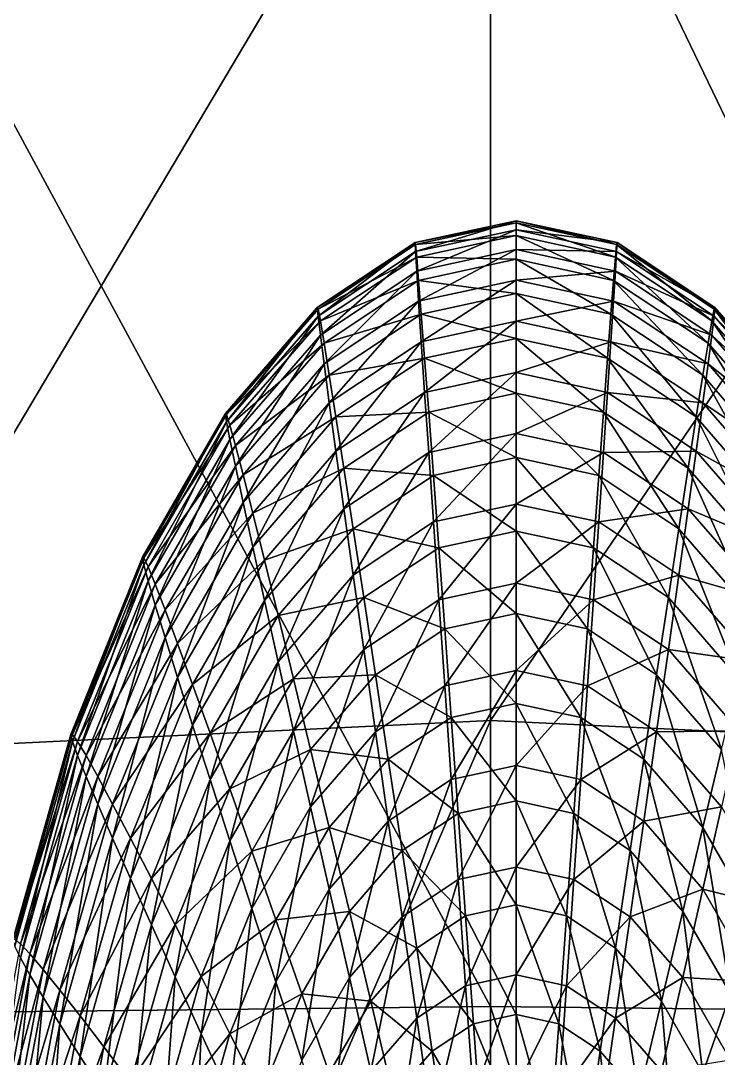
# Model space of a CAD drawing. Header units: metres. Extents: x -2.96 to 2.96, y -4.72 to 1.39.
# Drawn here: x -0.323 to 0.157, y -2.383 to -1.669 of the extents above; entities that cross this region are included whole.
import ezdxf

# ---------------------------------------------------------------- set-up
doc = ezdxf.new("R2010")
doc.units = ezdxf.units.M

msp = doc.modelspace()

# ---------------------------------------------------------------- linework, layer by layer
at = {"layer": 'Cockpit'}
for points in [[(-0.0516, -1.82787, 0.47019), (-0.05186, -1.82173, 0.45345), (0.0176, -1.80669, 0.45557)], [(-0.05186, -1.82173, 0.45345), (0.0176, -1.80803, 0.43778), (0.0176, -1.80669, 0.45557)], [(-0.0516, -1.82787, 0.47019), (0.0176, -1.80669, 0.45557), (0.0176, -1.81288, 0.4723)], [(0.0176, -1.81288, 0.4723), (0.0176, -1.80669, 0.45557), (0.08706, -1.82173, 0.45345)], [(0.0176, -1.80669, 0.45557), (0.08679, -1.82302, 0.43567), (0.08706, -1.82173, 0.45345)], [(0.0176, -1.80669, 0.45557), (0.0176, -1.80803, 0.43778), (0.08679, -1.82302, 0.43567)], [(-0.05186, -1.82173, 0.45345), (-0.0516, -1.82302, 0.43567), (0.0176, -1.80803, 0.43778)], [(-0.0516, -1.82302, 0.43567), (0.0176, -1.8169, 0.41906), (0.0176, -1.80803, 0.43778)], [(-0.05081, -1.84138, 0.48576), (-0.0516, -1.82787, 0.47019), (0.0176, -1.81288, 0.4723)], [(-0.05081, -1.84138, 0.48576), (0.0176, -1.81288, 0.4723), (0.0176, -1.82657, 0.48784)], [(0.0176, -1.80803, 0.43778), (0.086, -1.83171, 0.41698), (0.08679, -1.82302, 0.43567)], [(0.0176, -1.80803, 0.43778), (0.0176, -1.8169, 0.41906), (0.086, -1.83171, 0.41698)], [(0.0176, -1.82657, 0.48784), (0.0176, -1.81288, 0.4723), (0.08679, -1.82787, 0.47019)], [(0.0176, -1.81288, 0.4723), (0.08706, -1.82173, 0.45345), (0.08679, -1.82787, 0.47019)], [(-0.0516, -1.82302, 0.43567), (-0.05081, -1.83171, 0.41698), (0.0176, -1.8169, 0.41906)], [(-0.05081, -1.83171, 0.41698), (0.0176, -1.83323, 0.39956), (0.0176, -1.8169, 0.41906)], [(0.0176, -1.8169, 0.41906), (0.08469, -1.84776, 0.39752), (0.086, -1.83171, 0.41698)], [(0.0176, -1.8169, 0.41906), (0.0176, -1.83323, 0.39956), (0.08469, -1.84776, 0.39752)], [(-0.11869, -1.87238, 0.46394), (-0.11921, -1.86641, 0.44717), (-0.05186, -1.82173, 0.45345)], [(-0.11921, -1.86641, 0.44717), (-0.0516, -1.82302, 0.43567), (-0.05186, -1.82173, 0.45345)], [(-0.11921, -1.86641, 0.44717), (-0.11869, -1.86752, 0.42941), (-0.0516, -1.82302, 0.43567)], [(-0.11869, -1.87238, 0.46394), (-0.05186, -1.82173, 0.45345), (-0.0516, -1.82787, 0.47019)], [(-0.11869, -1.86752, 0.42941), (-0.05081, -1.83171, 0.41698), (-0.0516, -1.82302, 0.43567)], [(-0.11713, -1.88538, 0.47958), (-0.11869, -1.87238, 0.46394), (-0.0516, -1.82787, 0.47019)], [(-0.11713, -1.88538, 0.47958), (-0.0516, -1.82787, 0.47019), (-0.05081, -1.84138, 0.48576)], [(-0.0495, -1.86217, 0.50004), (-0.05081, -1.84138, 0.48576), (0.0176, -1.82657, 0.48784)], [(-0.0495, -1.86217, 0.50004), (0.0176, -1.82657, 0.48784), (0.0176, -1.84763, 0.50208)], [(0.0176, -1.84763, 0.50208), (0.0176, -1.82657, 0.48784), (0.086, -1.84138, 0.48576)], [(0.0176, -1.82657, 0.48784), (0.08679, -1.82787, 0.47019), (0.086, -1.84138, 0.48576)], [(0.08679, -1.82302, 0.43567), (0.086, -1.83171, 0.41698), (0.15233, -1.87571, 0.41079)], [(0.086, -1.84138, 0.48576), (0.08679, -1.82787, 0.47019), (0.15388, -1.87237, 0.46394)], [(0.08679, -1.82787, 0.47019), (0.08706, -1.82173, 0.45345), (0.1544, -1.86641, 0.44717)], [(0.08706, -1.82173, 0.45345), (0.08679, -1.82302, 0.43567), (0.15388, -1.86752, 0.42941)], [(0.08679, -1.82302, 0.43567), (0.15233, -1.87571, 0.41079), (0.15388, -1.86752, 0.42941)], [(0.08679, -1.82787, 0.47019), (0.1544, -1.86641, 0.44717), (0.15388, -1.87237, 0.46394)], [(0.08706, -1.82173, 0.45345), (0.15388, -1.86752, 0.42941), (0.1544, -1.86641, 0.44717)], [(-0.11869, -1.86752, 0.42941), (-0.11713, -1.87571, 0.41079), (-0.05081, -1.83171, 0.41698)], [(-0.11713, -1.87571, 0.41079), (-0.0495, -1.84776, 0.39752), (-0.05081, -1.83171, 0.41698)], [(-0.05081, -1.83171, 0.41698), (-0.0495, -1.84776, 0.39752), (0.0176, -1.83323, 0.39956)], [(-0.0495, -1.84776, 0.39752), (0.0176, -1.85689, 0.37943), (0.0176, -1.83323, 0.39956)], [(0.0176, -1.83323, 0.39956), (0.08287, -1.87103, 0.37745), (0.08469, -1.84776, 0.39752)], [(0.0176, -1.83323, 0.39956), (0.0176, -1.85689, 0.37943), (0.08287, -1.87103, 0.37745)], [(0.086, -1.83171, 0.41698), (0.08469, -1.84776, 0.39752), (0.14974, -1.89091, 0.39146)], [(0.086, -1.83171, 0.41698), (0.14974, -1.89091, 0.39146), (0.15233, -1.87571, 0.41079)], [(-0.11455, -1.90532, 0.49398), (-0.11713, -1.88538, 0.47958), (-0.05081, -1.84138, 0.48576)], [(-0.11455, -1.90532, 0.49398), (-0.05081, -1.84138, 0.48576), (-0.0495, -1.86217, 0.50004)], [(0.0176, -1.84763, 0.50208), (0.086, -1.84138, 0.48576), (0.08469, -1.86217, 0.50004)], [(0.08469, -1.86217, 0.50004), (0.086, -1.84138, 0.48576), (0.15233, -1.88538, 0.47958)], [(0.086, -1.84138, 0.48576), (0.15388, -1.87237, 0.46394), (0.15233, -1.88538, 0.47958)], [(-0.11713, -1.87571, 0.41079), (-0.11455, -1.89091, 0.39146), (-0.0495, -1.84776, 0.39752)], [(-0.11455, -1.89091, 0.39146), (-0.04767, -1.87103, 0.37745), (-0.0495, -1.84776, 0.39752)], [(-0.04767, -1.89007, 0.51292), (-0.0495, -1.86217, 0.50004), (0.0176, -1.84763, 0.50208)], [(-0.0495, -1.84776, 0.39752), (-0.04767, -1.87103, 0.37745), (0.0176, -1.85689, 0.37943)], [(-0.04767, -1.89007, 0.51292), (0.0176, -1.84763, 0.50208), (0.0176, -1.87593, 0.51491)], [(0.0176, -1.87593, 0.51491), (0.0176, -1.84763, 0.50208), (0.08469, -1.86217, 0.50004)], [(0.08469, -1.84776, 0.39752), (0.08287, -1.87103, 0.37745), (0.14615, -1.91301, 0.37155)], [(0.08469, -1.84776, 0.39752), (0.14615, -1.91301, 0.37155), (0.14974, -1.89091, 0.39146)], [(-0.04767, -1.87103, 0.37745), (0.0176, -1.8877, 0.35883), (0.0176, -1.85689, 0.37943)], [(0.0176, -1.85689, 0.37943), (0.08055, -1.90134, 0.35691), (0.08287, -1.87103, 0.37745)], [(0.0176, -1.85689, 0.37943), (0.0176, -1.8877, 0.35883), (0.08055, -1.90134, 0.35691)], [(-0.11096, -1.93205, 0.50702), (-0.11455, -1.90532, 0.49398), (-0.0495, -1.86217, 0.50004)], [(-0.11096, -1.93205, 0.50702), (-0.0495, -1.86217, 0.50004), (-0.04767, -1.89007, 0.51292)], [(0.0176, -1.87593, 0.51491), (0.08469, -1.86217, 0.50004), (0.08287, -1.89007, 0.51292)], [(0.08287, -1.89007, 0.51292), (0.08469, -1.86217, 0.50004), (0.14974, -1.90532, 0.49398)], [(0.08469, -1.86217, 0.50004), (0.15233, -1.88538, 0.47958), (0.14974, -1.90532, 0.49398)], [(-0.18164, -1.94505, 0.45372), (-0.1824, -1.93936, 0.43692), (-0.11921, -1.86641, 0.44717)], [(-0.1824, -1.93936, 0.43692), (-0.11869, -1.86752, 0.42941), (-0.11921, -1.86641, 0.44717)], [(-0.1824, -1.93936, 0.43692), (-0.18164, -1.9402, 0.4192), (-0.11869, -1.86752, 0.42941)], [(-0.18164, -1.94505, 0.45372), (-0.11921, -1.86641, 0.44717), (-0.11869, -1.87238, 0.46394)], [(-0.18164, -1.9402, 0.4192), (-0.11713, -1.87571, 0.41079), (-0.11869, -1.86752, 0.42941)], [(-0.11455, -1.89091, 0.39146), (-0.11096, -1.91301, 0.37155), (-0.04767, -1.87103, 0.37745)], [(-0.11096, -1.91301, 0.37155), (-0.04535, -1.90134, 0.35691), (-0.04767, -1.87103, 0.37745)], [(-0.04767, -1.87103, 0.37745), (-0.04535, -1.90134, 0.35691), (0.0176, -1.8877, 0.35883)], [(0.08287, -1.87103, 0.37745), (0.08055, -1.90134, 0.35691), (0.14159, -1.94183, 0.35122)], [(0.08287, -1.87103, 0.37745), (0.14159, -1.94183, 0.35122), (0.14615, -1.91301, 0.37155)], [(0.15388, -1.86752, 0.42941), (0.15233, -1.87571, 0.41079), (0.21456, -1.94755, 0.4007)], [(0.15388, -1.87237, 0.46394), (0.1544, -1.86641, 0.44717), (0.2176, -1.93936, 0.43692)], [(0.1544, -1.86641, 0.44717), (0.15388, -1.86752, 0.42941), (0.21684, -1.9402, 0.4192)], [(0.15388, -1.86752, 0.42941), (0.21456, -1.94755, 0.4007), (0.21684, -1.9402, 0.4192)], [(0.1544, -1.86641, 0.44717), (0.21684, -1.9402, 0.4192), (0.2176, -1.93936, 0.43692)], [(-0.17936, -1.95722, 0.46948), (-0.18164, -1.94505, 0.45372), (-0.11869, -1.87238, 0.46394)], [(-0.18164, -1.9402, 0.4192), (-0.17936, -1.94755, 0.4007), (-0.11713, -1.87571, 0.41079)], [(-0.17936, -1.95722, 0.46948), (-0.11869, -1.87238, 0.46394), (-0.11713, -1.88538, 0.47958)], [(-0.17936, -1.94755, 0.4007), (-0.11455, -1.89091, 0.39146), (-0.11713, -1.87571, 0.41079)], [(-0.04535, -1.92487, 0.52431), (-0.04767, -1.89007, 0.51292), (0.0176, -1.87593, 0.51491)], [(-0.04535, -1.92487, 0.52431), (0.0176, -1.87593, 0.51491), (0.0176, -1.91123, 0.52623)], [(0.0176, -1.91123, 0.52623), (0.0176, -1.87593, 0.51491), (0.08287, -1.89007, 0.51292)], [(0.15233, -1.87571, 0.41079), (0.14974, -1.89091, 0.39146), (0.21078, -1.96138, 0.38155)], [(0.15233, -1.88538, 0.47958), (0.15388, -1.87237, 0.46394), (0.21684, -1.94505, 0.45372)], [(0.15233, -1.87571, 0.41079), (0.21078, -1.96138, 0.38155), (0.21456, -1.94755, 0.4007)], [(0.15388, -1.87237, 0.46394), (0.2176, -1.93936, 0.43692), (0.21684, -1.94505, 0.45372)], [(-0.17559, -1.97578, 0.48407), (-0.17936, -1.95722, 0.46948), (-0.11713, -1.88538, 0.47958)], [(-0.17559, -1.97578, 0.48407), (-0.11713, -1.88538, 0.47958), (-0.11455, -1.90532, 0.49398)], [(0.14974, -1.90532, 0.49398), (0.15233, -1.88538, 0.47958), (0.21456, -1.95722, 0.46948)], [(0.15233, -1.88538, 0.47958), (0.21684, -1.94505, 0.45372), (0.21456, -1.95722, 0.46948)], [(-0.17936, -1.94755, 0.4007), (-0.17559, -1.96138, 0.38155), (-0.11455, -1.89091, 0.39146)], [(-0.17559, -1.96138, 0.38155), (-0.11096, -1.91301, 0.37155), (-0.11455, -1.89091, 0.39146)], [(-0.10639, -1.96536, 0.51862), (-0.11096, -1.93205, 0.50702), (-0.04767, -1.89007, 0.51292)], [(-0.10639, -1.96536, 0.51862), (-0.04767, -1.89007, 0.51292), (-0.04535, -1.92487, 0.52431)], [(-0.04535, -1.90134, 0.35691), (0.0176, -1.92544, 0.33789), (0.0176, -1.8877, 0.35883)], [(0.0176, -1.8877, 0.35883), (0.07775, -1.93847, 0.33606), (0.08055, -1.90134, 0.35691)], [(0.0176, -1.8877, 0.35883), (0.0176, -1.92544, 0.33789), (0.07775, -1.93847, 0.33606)], [(0.0176, -1.91123, 0.52623), (0.08287, -1.89007, 0.51292), (0.08055, -1.92487, 0.52431)], [(0.08055, -1.92487, 0.52431), (0.08287, -1.89007, 0.51292), (0.14615, -1.93205, 0.50702)], [(0.08287, -1.89007, 0.51292), (0.14974, -1.90532, 0.49398), (0.14615, -1.93205, 0.50702)], [(0.14974, -1.89091, 0.39146), (0.14615, -1.91301, 0.37155), (0.20554, -1.98156, 0.36191)], [(0.14974, -1.89091, 0.39146), (0.20554, -1.98156, 0.36191), (0.21078, -1.96138, 0.38155)], [(-0.17034, -2.0006, 0.49739), (-0.17559, -1.97578, 0.48407), (-0.11455, -1.90532, 0.49398)], [(-0.17034, -2.0006, 0.49739), (-0.11455, -1.90532, 0.49398), (-0.11096, -1.93205, 0.50702)], [(-0.11096, -1.91301, 0.37155), (-0.10639, -1.94183, 0.35122), (-0.04535, -1.90134, 0.35691)], [(-0.10639, -1.94183, 0.35122), (-0.04256, -1.93847, 0.33606), (-0.04535, -1.90134, 0.35691)], [(-0.04535, -1.90134, 0.35691), (-0.04256, -1.93847, 0.33606), (0.0176, -1.92544, 0.33789)], [(0.08055, -1.90134, 0.35691), (0.07775, -1.93847, 0.33606), (0.13608, -1.97716, 0.33063)], [(0.08055, -1.90134, 0.35691), (0.13608, -1.97716, 0.33063), (0.14159, -1.94183, 0.35122)], [(0.14615, -1.93205, 0.50702), (0.14974, -1.90532, 0.49398), (0.21078, -1.97578, 0.48407)], [(0.14974, -1.90532, 0.49398), (0.21456, -1.95722, 0.46948), (0.21078, -1.97578, 0.48407)], [(-0.17559, -1.96138, 0.38155), (-0.17034, -1.98156, 0.36191), (-0.11096, -1.91301, 0.37155)], [(-0.17034, -1.98156, 0.36191), (-0.10639, -1.94183, 0.35122), (-0.11096, -1.91301, 0.37155)], [(-0.04256, -1.9663, 0.53412), (-0.04535, -1.92487, 0.52431), (0.0176, -1.91123, 0.52623)], [(-0.04256, -1.9663, 0.53412), (0.0176, -1.91123, 0.52623), (0.0176, -1.95328, 0.53595)], [(0.0176, -1.95328, 0.53595), (0.0176, -1.91123, 0.52623), (0.08055, -1.92487, 0.52431)], [(0.14615, -1.91301, 0.37155), (0.14159, -1.94183, 0.35122), (0.19886, -2.00794, 0.34193)], [(0.14615, -1.91301, 0.37155), (0.19886, -2.00794, 0.34193), (0.20554, -1.98156, 0.36191)], [(-0.10088, -2.005, 0.52868), (-0.10639, -1.96536, 0.51862), (-0.04535, -1.92487, 0.52431)], [(-0.10088, -2.005, 0.52868), (-0.04535, -1.92487, 0.52431), (-0.04256, -1.9663, 0.53412)], [(-0.04256, -1.93847, 0.33606), (0.0176, -1.96981, 0.3168), (0.0176, -1.92544, 0.33789)], [(0.0176, -1.95328, 0.53595), (0.08055, -1.92487, 0.52431), (0.07775, -1.9663, 0.53412)], [(0.0176, -1.92544, 0.33789), (0.07449, -1.98213, 0.31507), (0.07775, -1.93847, 0.33606)], [(0.0176, -1.92544, 0.33789), (0.0176, -1.96981, 0.3168), (0.07449, -1.98213, 0.31507)], [(0.07775, -1.9663, 0.53412), (0.08055, -1.92487, 0.52431), (0.14159, -1.96536, 0.51862)], [(0.08055, -1.92487, 0.52431), (0.14615, -1.93205, 0.50702), (0.14159, -1.96536, 0.51862)], [(-0.16366, -2.03147, 0.50933), (-0.17034, -2.0006, 0.49739), (-0.11096, -1.93205, 0.50702)], [(-0.16366, -2.03147, 0.50933), (-0.11096, -1.93205, 0.50702), (-0.10639, -1.96536, 0.51862)], [(0.14159, -1.96536, 0.51862), (0.14615, -1.93205, 0.50702), (0.20554, -2.0006, 0.49739)], [(0.14615, -1.93205, 0.50702), (0.21078, -1.97578, 0.48407), (0.20554, -2.0006, 0.49739)], [(-0.23854, -2.04368, 0.43986), (-0.23952, -2.03837, 0.42301), (-0.1824, -1.93936, 0.43692)], [(-0.23952, -2.03837, 0.42301), (-0.18164, -1.9402, 0.4192), (-0.1824, -1.93936, 0.43692)], [(-0.23952, -2.03837, 0.42301), (-0.23854, -2.03883, 0.40534), (-0.18164, -1.9402, 0.4192)], [(-0.23854, -2.04368, 0.43986), (-0.1824, -1.93936, 0.43692), (-0.18164, -1.94505, 0.45372)], [(-0.23854, -2.03883, 0.40534), (-0.17936, -1.94755, 0.4007), (-0.18164, -1.9402, 0.4192)], [(-0.17034, -1.98156, 0.36191), (-0.16366, -2.00795, 0.34193), (-0.10639, -1.94183, 0.35122)], [(-0.16366, -2.00795, 0.34193), (-0.10088, -1.97716, 0.33063), (-0.10639, -1.94183, 0.35122)], [(-0.10639, -1.94183, 0.35122), (-0.10088, -1.97716, 0.33063), (-0.04256, -1.93847, 0.33606)], [(-0.10088, -1.97716, 0.33063), (-0.0393, -1.98213, 0.31507), (-0.04256, -1.93847, 0.33606)], [(-0.04256, -1.93847, 0.33606), (-0.0393, -1.98213, 0.31507), (0.0176, -1.96981, 0.3168)], [(0.07775, -1.93847, 0.33606), (0.07449, -1.98213, 0.31507), (0.12966, -2.01873, 0.30992)], [(0.07775, -1.93847, 0.33606), (0.12966, -2.01873, 0.30992), (0.13608, -1.97716, 0.33063)], [(0.14159, -1.94183, 0.35122), (0.13608, -1.97716, 0.33063), (0.1908, -2.04034, 0.32175)], [(0.14159, -1.94183, 0.35122), (0.1908, -2.04034, 0.32175), (0.19886, -2.00794, 0.34193)], [(-0.23561, -2.05472, 0.45578), (-0.23854, -2.04368, 0.43986), (-0.18164, -1.94505, 0.45372)], [(-0.23854, -2.03883, 0.40534), (-0.23561, -2.04506, 0.38699), (-0.17936, -1.94755, 0.4007)], [(-0.23561, -2.05472, 0.45578), (-0.18164, -1.94505, 0.45372), (-0.17936, -1.95722, 0.46948)], [(-0.23561, -2.04506, 0.38699), (-0.17559, -1.96138, 0.38155), (-0.17936, -1.94755, 0.4007)], [(-0.23076, -2.07142, 0.47063), (-0.23561, -2.05472, 0.45578), (-0.17936, -1.95722, 0.46948)], [(-0.23076, -2.07142, 0.47063), (-0.17936, -1.95722, 0.46948), (-0.17559, -1.97578, 0.48407)], [(-0.0393, -2.01406, 0.54226), (-0.04256, -1.9663, 0.53412), (0.0176, -1.95328, 0.53595)], [(-0.0393, -2.01406, 0.54226), (0.0176, -1.95328, 0.53595), (0.0176, -2.00174, 0.544)], [(0.0176, -2.00174, 0.544), (0.0176, -1.95328, 0.53595), (0.07775, -1.9663, 0.53412)], [(-0.23561, -2.04506, 0.38699), (-0.23076, -2.05701, 0.36811), (-0.17559, -1.96138, 0.38155)], [(-0.23076, -2.05701, 0.36811), (-0.17034, -1.98156, 0.36191), (-0.17559, -1.96138, 0.38155)], [(-0.15561, -2.06817, 0.5198), (-0.16366, -2.03147, 0.50933), (-0.10639, -1.96536, 0.51862)], [(-0.15561, -2.06817, 0.5198), (-0.10639, -1.96536, 0.51862), (-0.10088, -2.005, 0.52868)], [(-0.09447, -2.05066, 0.53712), (-0.10088, -2.005, 0.52868), (-0.04256, -1.9663, 0.53412)], [(-0.09447, -2.05066, 0.53712), (-0.04256, -1.9663, 0.53412), (-0.0393, -2.01406, 0.54226)], [(-0.0393, -1.98213, 0.31507), (0.0176, -2.02047, 0.2957), (0.0176, -1.96981, 0.3168)], [(0.0176, -2.00174, 0.544), (0.07775, -1.9663, 0.53412), (0.07449, -2.01406, 0.54226)], [(0.0176, -1.96981, 0.3168), (0.07081, -2.032, 0.29408), (0.07449, -1.98213, 0.31507)], [(0.0176, -1.96981, 0.3168), (0.0176, -2.02047, 0.2957), (0.07081, -2.032, 0.29408)], [(0.07449, -2.01406, 0.54226), (0.07775, -1.9663, 0.53412), (0.13608, -2.00499, 0.52868)], [(0.07775, -1.9663, 0.53412), (0.14159, -1.96536, 0.51862), (0.13608, -2.00499, 0.52868)], [(0.13608, -2.00499, 0.52868), (0.14159, -1.96536, 0.51862), (0.19886, -2.03147, 0.50933)], [(0.14159, -1.96536, 0.51862), (0.20554, -2.0006, 0.49739), (0.19886, -2.03147, 0.50933)], [(-0.22401, -2.09364, 0.48431), (-0.23076, -2.07142, 0.47063), (-0.17559, -1.97578, 0.48407)], [(-0.22401, -2.09364, 0.48431), (-0.17559, -1.97578, 0.48407), (-0.17034, -2.0006, 0.49739)], [(-0.16366, -2.00795, 0.34193), (-0.15561, -2.04034, 0.32175), (-0.10088, -1.97716, 0.33063)], [(-0.15561, -2.04034, 0.32175), (-0.09447, -2.01873, 0.30992), (-0.10088, -1.97716, 0.33063)], [(-0.10088, -1.97716, 0.33063), (-0.09447, -2.01873, 0.30992), (-0.0393, -1.98213, 0.31507)], [(0.13608, -1.97716, 0.33063), (0.12966, -2.01873, 0.30992), (0.18143, -2.07849, 0.30152)], [(0.13608, -1.97716, 0.33063), (0.18143, -2.07849, 0.30152), (0.1908, -2.04034, 0.32175)], [(-0.23076, -2.05701, 0.36811), (-0.22401, -2.0746, 0.34884), (-0.17034, -1.98156, 0.36191)], [(-0.22401, -2.0746, 0.34884), (-0.16366, -2.00795, 0.34193), (-0.17034, -1.98156, 0.36191)], [(-0.09447, -2.01873, 0.30992), (-0.03561, -2.032, 0.29408), (-0.0393, -1.98213, 0.31507)], [(-0.0393, -1.98213, 0.31507), (-0.03561, -2.032, 0.29408), (0.0176, -2.02047, 0.2957)], [(0.07449, -1.98213, 0.31507), (0.07081, -2.032, 0.29408), (0.1224, -2.06622, 0.28927)], [(0.07449, -1.98213, 0.31507), (0.1224, -2.06622, 0.28927), (0.12966, -2.01873, 0.30992)], [(-0.21543, -2.1212, 0.49672), (-0.22401, -2.09364, 0.48431), (-0.17034, -2.0006, 0.49739)], [(-0.21543, -2.1212, 0.49672), (-0.17034, -2.0006, 0.49739), (-0.16366, -2.03147, 0.50933)], [(-0.14623, -2.11042, 0.52872), (-0.15561, -2.06817, 0.5198), (-0.10088, -2.005, 0.52868)], [(-0.14623, -2.11042, 0.52872), (-0.10088, -2.005, 0.52868), (-0.09447, -2.05066, 0.53712)], [(-0.03561, -2.06778, 0.54869), (-0.0393, -2.01406, 0.54226), (0.0176, -2.00174, 0.544)], [(-0.03561, -2.06778, 0.54869), (0.0176, -2.00174, 0.544), (0.0176, -2.05626, 0.55031)], [(0.0176, -2.05626, 0.55031), (0.0176, -2.00174, 0.544), (0.07449, -2.01406, 0.54226)], [(0.07449, -2.01406, 0.54226), (0.13608, -2.00499, 0.52868), (0.12966, -2.05066, 0.53712)], [(0.12966, -2.05066, 0.53712), (0.13608, -2.00499, 0.52868), (0.1908, -2.06817, 0.5198)], [(0.13608, -2.00499, 0.52868), (0.19886, -2.03147, 0.50933), (0.1908, -2.06817, 0.5198)], [(-0.22401, -2.0746, 0.34884), (-0.21543, -2.09768, 0.32932), (-0.16366, -2.00795, 0.34193)], [(-0.21543, -2.09768, 0.32932), (-0.15561, -2.04034, 0.32175), (-0.16366, -2.00795, 0.34193)], [(-0.0872, -2.10201, 0.54388), (-0.09447, -2.05066, 0.53712), (-0.0393, -2.01406, 0.54226)], [(-0.0872, -2.10201, 0.54388), (-0.0393, -2.01406, 0.54226), (-0.03561, -2.06778, 0.54869)], [(0.0176, -2.05626, 0.55031), (0.07449, -2.01406, 0.54226), (0.07081, -2.06778, 0.54869)], [(0.07081, -2.06778, 0.54869), (0.07449, -2.01406, 0.54226), (0.12966, -2.05066, 0.53712)], [(-0.15561, -2.04034, 0.32175), (-0.14623, -2.07849, 0.30152), (-0.09447, -2.01873, 0.30992)], [(-0.14623, -2.07849, 0.30152), (-0.0872, -2.06622, 0.28927), (-0.09447, -2.01873, 0.30992)], [(-0.09447, -2.01873, 0.30992), (-0.0872, -2.06622, 0.28927), (-0.03561, -2.032, 0.29408)], [(-0.03561, -2.032, 0.29408), (0.0176, -2.07705, 0.27476), (0.0176, -2.02047, 0.2957)], [(0.0176, -2.02047, 0.2957), (0.06671, -2.08769, 0.27326), (0.07081, -2.032, 0.29408)], [(0.0176, -2.02047, 0.2957), (0.0176, -2.07705, 0.27476), (0.06671, -2.08769, 0.27326)], [(0.12966, -2.01873, 0.30992), (0.1224, -2.06622, 0.28927), (0.17081, -2.12211, 0.28142)], [(0.12966, -2.01873, 0.30992), (0.17081, -2.12211, 0.28142), (0.18143, -2.07849, 0.30152)], [(-0.20507, -2.15392, 0.50775), (-0.21543, -2.1212, 0.49672), (-0.16366, -2.03147, 0.50933)], [(-0.20507, -2.15392, 0.50775), (-0.16366, -2.03147, 0.50933), (-0.15561, -2.06817, 0.5198)], [(-0.0872, -2.06622, 0.28927), (-0.03152, -2.08769, 0.27326), (-0.03561, -2.032, 0.29408)], [(-0.03561, -2.032, 0.29408), (-0.03152, -2.08769, 0.27326), (0.0176, -2.07705, 0.27476)], [(0.07081, -2.032, 0.29408), (0.06671, -2.08769, 0.27326), (0.11433, -2.11928, 0.26882)], [(0.07081, -2.032, 0.29408), (0.11433, -2.11928, 0.26882), (0.1224, -2.06622, 0.28927)], [(-0.28765, -2.16527, 0.42277), (-0.28882, -2.16042, 0.40585), (-0.23952, -2.03837, 0.42301)], [(-0.28882, -2.16042, 0.40585), (-0.23854, -2.03883, 0.40534), (-0.23952, -2.03837, 0.42301)], [(-0.28882, -2.16042, 0.40585), (-0.28765, -2.16042, 0.38825), (-0.23854, -2.03883, 0.40534)], [(-0.28765, -2.16527, 0.42277), (-0.23952, -2.03837, 0.42301), (-0.23854, -2.04368, 0.43986)], [(-0.28765, -2.16042, 0.38825), (-0.23561, -2.04506, 0.38699), (-0.23854, -2.03883, 0.40534)], [(-0.21543, -2.09768, 0.32932), (-0.20507, -2.12608, 0.3097), (-0.15561, -2.04034, 0.32175)], [(-0.20507, -2.12608, 0.3097), (-0.14623, -2.07849, 0.30152), (-0.15561, -2.04034, 0.32175)], [(-0.28417, -2.17493, 0.43888), (-0.28765, -2.16527, 0.42277), (-0.23854, -2.04368, 0.43986)], [(-0.28765, -2.16042, 0.38825), (-0.28417, -2.16526, 0.3701), (-0.23561, -2.04506, 0.38699)], [(-0.28417, -2.17493, 0.43888), (-0.23854, -2.04368, 0.43986), (-0.23561, -2.05472, 0.45578)], [(-0.28417, -2.16526, 0.3701), (-0.23076, -2.05701, 0.36811), (-0.23561, -2.04506, 0.38699)], [(-0.27838, -2.18932, 0.45406), (-0.28417, -2.17493, 0.43888), (-0.23561, -2.05472, 0.45578)], [(-0.28417, -2.16526, 0.3701), (-0.27838, -2.17491, 0.35154), (-0.23076, -2.05701, 0.36811)], [(-0.27838, -2.18932, 0.45406), (-0.23561, -2.05472, 0.45578), (-0.23076, -2.07142, 0.47063)], [(-0.27838, -2.17491, 0.35154), (-0.22401, -2.0746, 0.34884), (-0.23076, -2.05701, 0.36811)], [(-0.13561, -2.15789, 0.53603), (-0.14623, -2.11042, 0.52872), (-0.09447, -2.05066, 0.53712)], [(-0.13561, -2.15789, 0.53603), (-0.09447, -2.05066, 0.53712), (-0.0872, -2.10201, 0.54388)], [(-0.03152, -2.12705, 0.55335), (-0.03561, -2.06778, 0.54869), (0.0176, -2.05626, 0.55031)], [(-0.03152, -2.12705, 0.55335), (0.0176, -2.05626, 0.55031), (0.0176, -2.11641, 0.55485)], [(0.0176, -2.11641, 0.55485), (0.0176, -2.05626, 0.55031), (0.07081, -2.06778, 0.54869)], [(0.07081, -2.06778, 0.54869), (0.12966, -2.05066, 0.53712), (0.1224, -2.10201, 0.54388)], [(0.1224, -2.10201, 0.54388), (0.12966, -2.05066, 0.53712), (0.18143, -2.11042, 0.52872)], [(0.12966, -2.05066, 0.53712), (0.1908, -2.06817, 0.5198), (0.18143, -2.11042, 0.52872)], [(-0.27034, -2.20833, 0.4682), (-0.27838, -2.18932, 0.45406), (-0.23076, -2.07142, 0.47063)], [(-0.27034, -2.20833, 0.4682), (-0.23076, -2.07142, 0.47063), (-0.22401, -2.09364, 0.48431)], [(-0.19302, -2.19152, 0.51732), (-0.20507, -2.15392, 0.50775), (-0.15561, -2.06817, 0.5198)], [(-0.19302, -2.19152, 0.51732), (-0.15561, -2.06817, 0.5198), (-0.14623, -2.11042, 0.52872)], [(-0.14623, -2.07849, 0.30152), (-0.13561, -2.12211, 0.28142), (-0.0872, -2.06622, 0.28927)], [(-0.13561, -2.12211, 0.28142), (-0.07914, -2.11928, 0.26882), (-0.0872, -2.06622, 0.28927)], [(-0.0872, -2.06622, 0.28927), (-0.07914, -2.11928, 0.26882), (-0.03152, -2.08769, 0.27326)], [(-0.07914, -2.15864, 0.54891), (-0.0872, -2.10201, 0.54388), (-0.03561, -2.06778, 0.54869)], [(-0.07914, -2.15864, 0.54891), (-0.03561, -2.06778, 0.54869), (-0.03152, -2.12705, 0.55335)], [(0.0176, -2.11641, 0.55485), (0.07081, -2.06778, 0.54869), (0.06671, -2.12705, 0.55335)], [(0.06671, -2.12705, 0.55335), (0.07081, -2.06778, 0.54869), (0.1224, -2.10201, 0.54388)], [(0.1224, -2.06622, 0.28927), (0.11433, -2.11928, 0.26882), (0.15902, -2.17086, 0.26157)], [(0.1224, -2.06622, 0.28927), (0.15902, -2.17086, 0.26157), (0.17081, -2.12211, 0.28142)], [(-0.27838, -2.17491, 0.35154), (-0.27034, -2.18929, 0.33272), (-0.22401, -2.0746, 0.34884)], [(-0.27034, -2.18929, 0.33272), (-0.21543, -2.09768, 0.32932), (-0.22401, -2.0746, 0.34884)], [(-0.20507, -2.12608, 0.3097), (-0.19302, -2.15959, 0.29013), (-0.14623, -2.07849, 0.30152)], [(-0.19302, -2.15959, 0.29013), (-0.13561, -2.12211, 0.28142), (-0.14623, -2.07849, 0.30152)], [(-0.03152, -2.08769, 0.27326), (0.0176, -2.1391, 0.25413), (0.0176, -2.07705, 0.27476)], [(0.0176, -2.07705, 0.27476), (0.06224, -2.14877, 0.25277), (0.06671, -2.08769, 0.27326)], [(0.0176, -2.07705, 0.27476), (0.0176, -2.1391, 0.25413), (0.06224, -2.14877, 0.25277)], [(-0.07914, -2.11928, 0.26882), (-0.02705, -2.14877, 0.25277), (-0.03152, -2.08769, 0.27326)], [(-0.03152, -2.08769, 0.27326), (-0.02705, -2.14877, 0.25277), (0.0176, -2.1391, 0.25413)], [(0.06671, -2.08769, 0.27326), (0.06224, -2.14877, 0.25277), (0.10554, -2.17749, 0.24874)], [(0.06671, -2.08769, 0.27326), (0.10554, -2.17749, 0.24874), (0.11433, -2.11928, 0.26882)], [(-0.26011, -2.23183, 0.48117), (-0.27034, -2.20833, 0.4682), (-0.22401, -2.09364, 0.48431)], [(-0.27034, -2.18929, 0.33272), (-0.26011, -2.2083, 0.31377), (-0.21543, -2.09768, 0.32932)], [(-0.26011, -2.23183, 0.48117), (-0.22401, -2.09364, 0.48431), (-0.21543, -2.1212, 0.49672)], [(-0.26011, -2.2083, 0.31377), (-0.20507, -2.12608, 0.3097), (-0.21543, -2.09768, 0.32932)], [(-0.12382, -2.21023, 0.54166), (-0.13561, -2.15789, 0.53603), (-0.0872, -2.10201, 0.54388)], [(-0.12382, -2.21023, 0.54166), (-0.0872, -2.10201, 0.54388), (-0.07914, -2.15864, 0.54891)], [(0.06671, -2.12705, 0.55335), (0.1224, -2.10201, 0.54388), (0.11433, -2.15864, 0.54891)], [(0.11433, -2.15864, 0.54891), (0.1224, -2.10201, 0.54388), (0.17081, -2.15789, 0.53603)], [(0.1224, -2.10201, 0.54388), (0.18143, -2.11042, 0.52872), (0.17081, -2.15789, 0.53603)], [(-0.17936, -2.23373, 0.52537), (-0.19302, -2.19152, 0.51732), (-0.14623, -2.11042, 0.52872)], [(-0.17936, -2.23373, 0.52537), (-0.14623, -2.11042, 0.52872), (-0.13561, -2.15789, 0.53603)], [(-0.24777, -2.25962, 0.49289), (-0.26011, -2.23183, 0.48117), (-0.21543, -2.1212, 0.49672)], [(-0.24777, -2.25962, 0.49289), (-0.21543, -2.1212, 0.49672), (-0.20507, -2.15392, 0.50775)], [(-0.13561, -2.12211, 0.28142), (-0.12382, -2.17086, 0.26157), (-0.07914, -2.11928, 0.26882)], [(-0.12382, -2.17086, 0.26157), (-0.07034, -2.17749, 0.24874), (-0.07914, -2.11928, 0.26882)], [(-0.07914, -2.11928, 0.26882), (-0.07034, -2.17749, 0.24874), (-0.02705, -2.14877, 0.25277)], [(-0.02705, -2.19142, 0.55621), (-0.03152, -2.12705, 0.55335), (0.0176, -2.11641, 0.55485)], [(-0.02705, -2.19142, 0.55621), (0.0176, -2.11641, 0.55485), (0.0176, -2.18175, 0.55757)], [(0.0176, -2.18175, 0.55757), (0.0176, -2.11641, 0.55485), (0.06671, -2.12705, 0.55335)], [(0.11433, -2.11928, 0.26882), (0.10554, -2.17749, 0.24874), (0.14615, -2.22438, 0.24215)], [(0.11433, -2.11928, 0.26882), (0.14615, -2.22438, 0.24215), (0.15902, -2.17086, 0.26157)], [(-0.26011, -2.2083, 0.31377), (-0.24777, -2.23179, 0.29484), (-0.20507, -2.12608, 0.3097)], [(-0.24777, -2.23179, 0.29484), (-0.19302, -2.15959, 0.29013), (-0.20507, -2.12608, 0.3097)], [(-0.19302, -2.15959, 0.29013), (-0.17936, -2.19795, 0.27076), (-0.13561, -2.12211, 0.28142)], [(-0.17936, -2.19795, 0.27076), (-0.12382, -2.17086, 0.26157), (-0.13561, -2.12211, 0.28142)], [(-0.07034, -2.22013, 0.55217), (-0.07914, -2.15864, 0.54891), (-0.03152, -2.12705, 0.55335)], [(-0.07034, -2.22013, 0.55217), (-0.03152, -2.12705, 0.55335), (-0.02705, -2.19142, 0.55621)], [(0.0176, -2.18175, 0.55757), (0.06671, -2.12705, 0.55335), (0.06224, -2.19142, 0.55621)], [(0.06224, -2.19142, 0.55621), (0.06671, -2.12705, 0.55335), (0.11433, -2.15864, 0.54891)], [(-0.02705, -2.14877, 0.25277), (0.0176, -2.20616, 0.23398), (0.0176, -2.1391, 0.25413)], [(0.0176, -2.1391, 0.25413), (0.05744, -2.21479, 0.23277), (0.06224, -2.14877, 0.25277)], [(0.0176, -2.1391, 0.25413), (0.0176, -2.20616, 0.23398), (0.05744, -2.21479, 0.23277)], [(-0.07034, -2.17749, 0.24874), (-0.02224, -2.21479, 0.23277), (-0.02705, -2.14877, 0.25277)], [(-0.02705, -2.14877, 0.25277), (-0.02224, -2.21479, 0.23277), (0.0176, -2.20616, 0.23398)], [(0.06224, -2.14877, 0.25277), (0.05744, -2.21479, 0.23277), (0.09607, -2.24041, 0.22917)], [(0.06224, -2.14877, 0.25277), (0.09607, -2.24041, 0.22917), (0.10554, -2.17749, 0.24874)], [(-0.23341, -2.2915, 0.50327), (-0.24777, -2.25962, 0.49289), (-0.20507, -2.15392, 0.50775)], [(-0.23341, -2.2915, 0.50327), (-0.20507, -2.15392, 0.50775), (-0.19302, -2.19152, 0.51732)], [(-0.32749, -2.30613, 0.40298), (-0.32881, -2.30182, 0.38598), (-0.28882, -2.16042, 0.40585)], [(-0.32881, -2.30182, 0.38598), (-0.28765, -2.16042, 0.38825), (-0.28882, -2.16042, 0.40585)], [(-0.32881, -2.30182, 0.38598), (-0.32749, -2.30128, 0.36845), (-0.28765, -2.16042, 0.38825)], [(-0.32749, -2.30613, 0.40298), (-0.28882, -2.16042, 0.40585), (-0.28765, -2.16527, 0.42277)], [(-0.32749, -2.30128, 0.36845), (-0.28417, -2.16526, 0.3701), (-0.28765, -2.16042, 0.38825)], [(-0.24777, -2.23179, 0.29484), (-0.23341, -2.25957, 0.27607), (-0.19302, -2.15959, 0.29013)], [(-0.23341, -2.25957, 0.27607), (-0.17936, -2.19795, 0.27076), (-0.19302, -2.15959, 0.29013)], [(-0.16421, -2.28023, 0.53182), (-0.17936, -2.23373, 0.52537), (-0.13561, -2.15789, 0.53603)], [(-0.16421, -2.28023, 0.53182), (-0.13561, -2.15789, 0.53603), (-0.12382, -2.21023, 0.54166)], [(-0.11096, -2.26703, 0.54558), (-0.12382, -2.21023, 0.54166), (-0.07914, -2.15864, 0.54891)], [(-0.11096, -2.26703, 0.54558), (-0.07914, -2.15864, 0.54891), (-0.07034, -2.22013, 0.55217)], [(0.06224, -2.19142, 0.55621), (0.11433, -2.15864, 0.54891), (0.10554, -2.22013, 0.55217)], [(0.10554, -2.22013, 0.55217), (0.11433, -2.15864, 0.54891), (0.15902, -2.21022, 0.54166)], [(0.11433, -2.15864, 0.54891), (0.17081, -2.15789, 0.53603), (0.15902, -2.21022, 0.54166)], [(-0.32749, -2.30128, 0.36845), (-0.32355, -2.30451, 0.35053), (-0.28417, -2.16526, 0.3701)], [(-0.32355, -2.31418, 0.41931), (-0.32749, -2.30613, 0.40298), (-0.28765, -2.16527, 0.42277)], [(-0.32355, -2.30451, 0.35053), (-0.27838, -2.17491, 0.35154), (-0.28417, -2.16526, 0.3701)], [(-0.32355, -2.31418, 0.41931), (-0.28765, -2.16527, 0.42277), (-0.28417, -2.17493, 0.43888)], [(-0.17936, -2.19795, 0.27076), (-0.16421, -2.24087, 0.25173), (-0.12382, -2.17086, 0.26157)], [(-0.16421, -2.24087, 0.25173), (-0.11096, -2.22438, 0.24215), (-0.12382, -2.17086, 0.26157)], [(-0.12382, -2.17086, 0.26157), (-0.11096, -2.22438, 0.24215), (-0.07034, -2.17749, 0.24874)], [(0.15902, -2.17086, 0.26157), (0.14615, -2.22438, 0.24215), (0.18287, -2.28802, 0.2332)], [(-0.32355, -2.30451, 0.35053), (-0.31701, -2.31149, 0.33235), (-0.27838, -2.17491, 0.35154)], [(-0.31701, -2.3259, 0.43487), (-0.32355, -2.31418, 0.41931), (-0.28417, -2.17493, 0.43888)], [(-0.31701, -2.31149, 0.33235), (-0.27034, -2.18929, 0.33272), (-0.27838, -2.17491, 0.35154)], [(-0.31701, -2.3259, 0.43487), (-0.28417, -2.17493, 0.43888), (-0.27838, -2.18932, 0.45406)], [(-0.11096, -2.22438, 0.24215), (-0.06087, -2.24042, 0.22917), (-0.07034, -2.17749, 0.24874)], [(-0.07034, -2.17749, 0.24874), (-0.06087, -2.24042, 0.22917), (-0.02224, -2.21479, 0.23277)], [(0.10554, -2.17749, 0.24874), (0.09607, -2.24041, 0.22917), (0.13231, -2.28226, 0.22329)], [(0.10554, -2.17749, 0.24874), (0.13231, -2.28226, 0.22329), (0.14615, -2.22438, 0.24215)], [(-0.02224, -2.26039, 0.55724), (-0.02705, -2.19142, 0.55621), (0.0176, -2.18175, 0.55757)], [(-0.02224, -2.26039, 0.55724), (0.0176, -2.18175, 0.55757), (0.0176, -2.25176, 0.55846)], [(0.0176, -2.25176, 0.55846), (0.0176, -2.18175, 0.55757), (0.06224, -2.19142, 0.55621)], [(-0.31701, -2.31149, 0.33235), (-0.30792, -2.32216, 0.31404), (-0.27034, -2.18929, 0.33272)], [(-0.30792, -2.3412, 0.44952), (-0.31701, -2.3259, 0.43487), (-0.27838, -2.18932, 0.45406)], [(-0.30792, -2.32216, 0.31404), (-0.26011, -2.2083, 0.31377), (-0.27034, -2.18929, 0.33272)], [(-0.30792, -2.3412, 0.44952), (-0.27838, -2.18932, 0.45406), (-0.27034, -2.20833, 0.4682)], [(-0.21713, -2.32724, 0.51223), (-0.23341, -2.2915, 0.50327), (-0.19302, -2.19152, 0.51732)], [(-0.21713, -2.32724, 0.51223), (-0.19302, -2.19152, 0.51732), (-0.17936, -2.23373, 0.52537)], [(-0.06087, -2.28602, 0.55364), (-0.07034, -2.22013, 0.55217), (-0.02705, -2.19142, 0.55621)], [(-0.06087, -2.28602, 0.55364), (-0.02705, -2.19142, 0.55621), (-0.02224, -2.26039, 0.55724)], [(0.0176, -2.25176, 0.55846), (0.06224, -2.19142, 0.55621), (0.05744, -2.26039, 0.55724)], [(0.05744, -2.26039, 0.55724), (0.06224, -2.19142, 0.55621), (0.10554, -2.22013, 0.55217)], [(-0.23341, -2.25957, 0.27607), (-0.21713, -2.29145, 0.25762), (-0.17936, -2.19795, 0.27076)], [(-0.21713, -2.29145, 0.25762), (-0.16421, -2.24087, 0.25173), (-0.17936, -2.19795, 0.27076)], [(-0.02224, -2.21479, 0.23277), (0.0176, -2.27772, 0.21446), (0.0176, -2.20616, 0.23398)], [(0.0176, -2.20616, 0.23398), (0.05233, -2.28524, 0.2134), (0.05744, -2.21479, 0.23277)], [(0.0176, -2.20616, 0.23398), (0.0176, -2.27772, 0.21446), (0.05233, -2.28524, 0.2134)], [(-0.30792, -2.32216, 0.31404), (-0.29636, -2.33645, 0.29576), (-0.26011, -2.2083, 0.31377)], [(-0.29636, -2.35998, 0.46316), (-0.30792, -2.3412, 0.44952), (-0.27034, -2.20833, 0.4682)], [(-0.29636, -2.33645, 0.29576), (-0.24777, -2.23179, 0.29484), (-0.26011, -2.2083, 0.31377)], [(-0.29636, -2.35998, 0.46316), (-0.27034, -2.20833, 0.4682), (-0.26011, -2.23183, 0.48117)], [(-0.14767, -2.33067, 0.53664), (-0.16421, -2.28023, 0.53182), (-0.12382, -2.21023, 0.54166)], [(-0.14767, -2.33067, 0.53664), (-0.12382, -2.21023, 0.54166), (-0.11096, -2.26703, 0.54558)], [(0.10554, -2.22013, 0.55217), (0.15902, -2.21022, 0.54166), (0.14615, -2.26702, 0.54558)], [(0.14615, -2.26702, 0.54558), (0.15902, -2.21022, 0.54166), (0.1994, -2.28023, 0.53182)], [(-0.09712, -2.32786, 0.54776), (-0.11096, -2.26703, 0.54558), (-0.07034, -2.22013, 0.55217)], [(-0.09712, -2.32786, 0.54776), (-0.07034, -2.22013, 0.55217), (-0.06087, -2.28602, 0.55364)], [(-0.06087, -2.24042, 0.22917), (-0.01713, -2.28524, 0.2134), (-0.02224, -2.21479, 0.23277)], [(-0.02224, -2.21479, 0.23277), (-0.01713, -2.28524, 0.2134), (0.0176, -2.27772, 0.21446)], [(0.05744, -2.21479, 0.23277), (0.05233, -2.28524, 0.2134), (0.086, -2.30758, 0.21026)], [(0.05744, -2.21479, 0.23277), (0.086, -2.30758, 0.21026), (0.09607, -2.24041, 0.22917)], [(0.05744, -2.26039, 0.55724), (0.10554, -2.22013, 0.55217), (0.09607, -2.28602, 0.55364)], [(0.09607, -2.28602, 0.55364), (0.10554, -2.22013, 0.55217), (0.14615, -2.26702, 0.54558)], [(-0.16421, -2.24087, 0.25173), (-0.14767, -2.28802, 0.2332), (-0.11096, -2.22438, 0.24215)], [(-0.14767, -2.28802, 0.2332), (-0.09712, -2.28226, 0.22329), (-0.11096, -2.22438, 0.24215)], [(-0.11096, -2.22438, 0.24215), (-0.09712, -2.28226, 0.22329), (-0.06087, -2.24042, 0.22917)], [(0.14615, -2.22438, 0.24215), (0.13231, -2.28226, 0.22329), (0.16507, -2.33905, 0.21531)], [(0.14615, -2.22438, 0.24215), (0.16507, -2.33905, 0.21531), (0.18287, -2.28802, 0.2332)], [(-0.29636, -2.33645, 0.29576), (-0.2824, -2.35424, 0.27763), (-0.24777, -2.23179, 0.29484)], [(-0.2824, -2.38207, 0.47568), (-0.29636, -2.35998, 0.46316), (-0.26011, -2.23183, 0.48117)], [(-0.2824, -2.35424, 0.27763), (-0.23341, -2.25957, 0.27607), (-0.24777, -2.23179, 0.29484)], [(-0.2824, -2.38207, 0.47568), (-0.26011, -2.23183, 0.48117), (-0.24777, -2.25962, 0.49289)], [(-0.19907, -2.36654, 0.51969), (-0.21713, -2.32724, 0.51223), (-0.17936, -2.23373, 0.52537)], [(-0.19907, -2.36654, 0.51969), (-0.17936, -2.23373, 0.52537), (-0.16421, -2.28023, 0.53182)], [(-0.21713, -2.29145, 0.25762), (-0.19907, -2.32718, 0.2396), (-0.16421, -2.24087, 0.25173)], [(-0.19907, -2.32718, 0.2396), (-0.14767, -2.28802, 0.2332), (-0.16421, -2.24087, 0.25173)], [(-0.09712, -2.28226, 0.22329), (-0.05081, -2.30758, 0.21026), (-0.06087, -2.24042, 0.22917)], [(-0.06087, -2.24042, 0.22917), (-0.05081, -2.30758, 0.21026), (-0.01713, -2.28524, 0.2134)], [(0.09607, -2.24041, 0.22917), (0.086, -2.30758, 0.21026), (0.1176, -2.34405, 0.20514)], [(0.09607, -2.24041, 0.22917), (0.1176, -2.34405, 0.20514), (0.13231, -2.28226, 0.22329)], [(-0.01713, -2.33345, 0.55644), (-0.02224, -2.26039, 0.55724), (0.0176, -2.25176, 0.55846)], [(-0.01713, -2.33345, 0.55644), (0.0176, -2.25176, 0.55846), (0.0176, -2.32593, 0.5575)], [(0.0176, -2.32593, 0.5575), (0.0176, -2.25176, 0.55846), (0.05744, -2.26039, 0.55724)], [(-0.2824, -2.35424, 0.27763), (-0.26617, -2.3754, 0.2598), (-0.23341, -2.25957, 0.27607)], [(-0.26617, -2.40733, 0.48699), (-0.2824, -2.38207, 0.47568), (-0.24777, -2.25962, 0.49289)], [(-0.26617, -2.3754, 0.2598), (-0.21713, -2.29145, 0.25762), (-0.23341, -2.25957, 0.27607)], [(-0.26617, -2.40733, 0.48699), (-0.24777, -2.25962, 0.49289), (-0.23341, -2.2915, 0.50327)], [(-0.05081, -2.35579, 0.5533), (-0.06087, -2.28602, 0.55364), (-0.02224, -2.26039, 0.55724)], [(-0.05081, -2.35579, 0.5533), (-0.02224, -2.26039, 0.55724), (-0.01713, -2.33345, 0.55644)], [(0.0176, -2.32593, 0.5575), (0.05744, -2.26039, 0.55724), (0.05233, -2.33345, 0.55644)], [(0.05233, -2.33345, 0.55644), (0.05744, -2.26039, 0.55724), (0.09607, -2.28602, 0.55364)], [(-0.12988, -2.38465, 0.53978), (-0.14767, -2.33067, 0.53664), (-0.11096, -2.26703, 0.54558)], [(-0.12988, -2.38465, 0.53978), (-0.11096, -2.26703, 0.54558), (-0.09712, -2.32786, 0.54776)], [(0.09607, -2.28602, 0.55364), (0.14615, -2.26702, 0.54558), (0.13231, -2.32786, 0.54776)], [(0.13231, -2.32786, 0.54776), (0.14615, -2.26702, 0.54558), (0.18287, -2.33067, 0.53664)], [(0.14615, -2.26702, 0.54558), (0.1994, -2.28023, 0.53182), (0.18287, -2.33067, 0.53664)], [(-0.01713, -2.28524, 0.2134), (0.0176, -2.35322, 0.19571), (0.0176, -2.27772, 0.21446)], [(0.0176, -2.27772, 0.21446), (0.04695, -2.35958, 0.19482), (0.05233, -2.28524, 0.2134)], [(0.0176, -2.27772, 0.21446), (0.0176, -2.35322, 0.19571), (0.04695, -2.35958, 0.19482)], [(-0.17936, -2.40912, 0.52561), (-0.19907, -2.36654, 0.51969), (-0.16421, -2.28023, 0.53182)], [(-0.17936, -2.40912, 0.52561), (-0.16421, -2.28023, 0.53182), (-0.14767, -2.33067, 0.53664)], [(-0.14767, -2.28802, 0.2332), (-0.12988, -2.33905, 0.21531), (-0.09712, -2.28226, 0.22329)], [(-0.12988, -2.33905, 0.21531), (-0.0824, -2.34405, 0.20514), (-0.09712, -2.28226, 0.22329)], [(-0.09712, -2.28226, 0.22329), (-0.0824, -2.34405, 0.20514), (-0.05081, -2.30758, 0.21026)], [(-0.05081, -2.30758, 0.21026), (-0.01176, -2.35958, 0.19482), (-0.01713, -2.28524, 0.2134)], [(-0.01713, -2.28524, 0.2134), (-0.01176, -2.35958, 0.19482), (0.0176, -2.35322, 0.19571)], [(0.05233, -2.28524, 0.2134), (0.04695, -2.35958, 0.19482), (0.07541, -2.37846, 0.19217)], [(0.05233, -2.28524, 0.2134), (0.07541, -2.37846, 0.19217), (0.086, -2.30758, 0.21026)], [(0.13231, -2.28226, 0.22329), (0.1176, -2.34405, 0.20514), (0.14615, -2.39356, 0.19818)], [(0.13231, -2.28226, 0.22329), (0.14615, -2.39356, 0.19818), (0.16507, -2.33905, 0.21531)], [(-0.26617, -2.3754, 0.2598), (-0.24777, -2.39977, 0.24239), (-0.21713, -2.29145, 0.25762)], [(-0.24777, -2.43555, 0.49701), (-0.26617, -2.40733, 0.48699), (-0.23341, -2.2915, 0.50327)], [(-0.24777, -2.39977, 0.24239), (-0.19907, -2.32718, 0.2396), (-0.21713, -2.29145, 0.25762)], [(-0.24777, -2.43555, 0.49701), (-0.23341, -2.2915, 0.50327), (-0.21713, -2.32724, 0.51223)], [(-0.19907, -2.32718, 0.2396), (-0.17936, -2.36648, 0.22218), (-0.14767, -2.28802, 0.2332)], [(-0.17936, -2.36648, 0.22218), (-0.12988, -2.33905, 0.21531), (-0.14767, -2.28802, 0.2332)], [(-0.0824, -2.39226, 0.54818), (-0.09712, -2.32786, 0.54776), (-0.06087, -2.28602, 0.55364)], [(-0.0824, -2.39226, 0.54818), (-0.06087, -2.28602, 0.55364), (-0.05081, -2.35579, 0.5533)], [(0.05233, -2.33345, 0.55644), (0.09607, -2.28602, 0.55364), (0.086, -2.35579, 0.5533)], [(0.086, -2.35579, 0.5533), (0.09607, -2.28602, 0.55364), (0.13231, -2.32786, 0.54776)], [(-0.35257, -2.45858, 0.32888), (-0.31701, -2.31149, 0.33235), (-0.32355, -2.30451, 0.35053)], [(-0.35257, -2.45858, 0.32888), (-0.34547, -2.4626, 0.31111), (-0.31701, -2.31149, 0.33235)], [(-0.34547, -2.4626, 0.31111), (-0.30792, -2.32216, 0.31404), (-0.31701, -2.31149, 0.33235)], [(-0.34547, -2.47701, 0.41363), (-0.32355, -2.31418, 0.41931), (-0.31701, -2.3259, 0.43487)], [(-0.0824, -2.34405, 0.20514), (-0.04022, -2.37846, 0.19217), (-0.05081, -2.30758, 0.21026)], [(-0.05081, -2.30758, 0.21026), (-0.04022, -2.37846, 0.19217), (-0.01176, -2.35958, 0.19482)], [(0.086, -2.30758, 0.21026), (0.07541, -2.37846, 0.19217), (0.10212, -2.40929, 0.18783)], [(0.086, -2.30758, 0.21026), (0.10212, -2.40929, 0.18783), (0.1176, -2.34405, 0.20514)], [(-0.34547, -2.4626, 0.31111), (-0.33561, -2.46917, 0.29338), (-0.30792, -2.32216, 0.31404)], [(-0.33561, -2.48821, 0.42886), (-0.34547, -2.47701, 0.41363), (-0.31701, -2.3259, 0.43487)], [(-0.33561, -2.46917, 0.29338), (-0.29636, -2.33645, 0.29576), (-0.30792, -2.32216, 0.31404)], [(-0.33561, -2.48821, 0.42886), (-0.31701, -2.3259, 0.43487), (-0.30792, -2.3412, 0.44952)], [(-0.24777, -2.39977, 0.24239), (-0.22735, -2.42716, 0.22555), (-0.19907, -2.32718, 0.2396)], [(-0.22735, -2.46653, 0.50564), (-0.24777, -2.43555, 0.49701), (-0.21713, -2.32724, 0.51223)], [(-0.22735, -2.42716, 0.22555), (-0.17936, -2.36648, 0.22218), (-0.19907, -2.32718, 0.2396)], [(-0.22735, -2.46653, 0.50564), (-0.21713, -2.32724, 0.51223), (-0.19907, -2.36654, 0.51969)], [(-0.11096, -2.44177, 0.54122), (-0.12988, -2.38465, 0.53978), (-0.09712, -2.32786, 0.54776)], [(-0.11096, -2.44177, 0.54122), (-0.09712, -2.32786, 0.54776), (-0.0824, -2.39226, 0.54818)], [(-0.01176, -2.41004, 0.55381), (-0.01713, -2.33345, 0.55644), (0.0176, -2.32593, 0.5575)], [(-0.01176, -2.41004, 0.55381), (0.0176, -2.32593, 0.5575), (0.0176, -2.40368, 0.55471)], [(0.0176, -2.40368, 0.55471), (0.0176, -2.32593, 0.5575), (0.05233, -2.33345, 0.55644)], [(0.086, -2.35579, 0.5533), (0.13231, -2.32786, 0.54776), (0.1176, -2.39226, 0.54818)], [(0.1176, -2.39226, 0.54818), (0.13231, -2.32786, 0.54776), (0.16507, -2.38465, 0.53978)], [(0.13231, -2.32786, 0.54776), (0.18287, -2.33067, 0.53664), (0.16507, -2.38465, 0.53978)], [(-0.15816, -2.45466, 0.52994), (-0.17936, -2.40912, 0.52561), (-0.14767, -2.33067, 0.53664)], [(-0.15816, -2.45466, 0.52994), (-0.14767, -2.33067, 0.53664), (-0.12988, -2.38465, 0.53978)], [(-0.04022, -2.42892, 0.55116), (-0.05081, -2.35579, 0.5533), (-0.01713, -2.33345, 0.55644)], [(-0.04022, -2.42892, 0.55116), (-0.01713, -2.33345, 0.55644), (-0.01176, -2.41004, 0.55381)], [(0.0176, -2.40368, 0.55471), (0.05233, -2.33345, 0.55644), (0.04695, -2.41004, 0.55381)], [(0.04695, -2.41004, 0.55381), (0.05233, -2.33345, 0.55644), (0.086, -2.35579, 0.5533)], [(-0.33561, -2.46917, 0.29338), (-0.32306, -2.47823, 0.27583), (-0.29636, -2.33645, 0.29576)], [(-0.32306, -2.50176, 0.44323), (-0.33561, -2.48821, 0.42886), (-0.30792, -2.3412, 0.44952)], [(-0.32306, -2.47823, 0.27583), (-0.2824, -2.35424, 0.27763), (-0.29636, -2.33645, 0.29576)], [(-0.32306, -2.50176, 0.44323), (-0.30792, -2.3412, 0.44952), (-0.29636, -2.35998, 0.46316)], [(-0.17936, -2.36648, 0.22218), (-0.15816, -2.40906, 0.20547), (-0.12988, -2.33905, 0.21531)], [(-0.15816, -2.40906, 0.20547), (-0.11096, -2.39356, 0.19818), (-0.12988, -2.33905, 0.21531)], [(-0.12988, -2.33905, 0.21531), (-0.11096, -2.39356, 0.19818), (-0.0824, -2.34405, 0.20514)], [(0.16507, -2.33905, 0.21531), (0.14615, -2.39356, 0.19818), (0.17081, -2.45458, 0.1896)], [(-0.11096, -2.39356, 0.19818), (-0.06693, -2.40929, 0.18783), (-0.0824, -2.34405, 0.20514)], [(-0.0824, -2.34405, 0.20514), (-0.06693, -2.40929, 0.18783), (-0.04022, -2.37846, 0.19217)], [(0.1176, -2.34405, 0.20514), (0.10212, -2.40929, 0.18783), (0.12626, -2.45114, 0.18195)], [(0.1176, -2.34405, 0.20514), (0.12626, -2.45114, 0.18195), (0.14615, -2.39356, 0.19818)], [(-0.32306, -2.47823, 0.27583), (-0.30792, -2.48972, 0.25859), (-0.2824, -2.35424, 0.27763)], [(-0.30792, -2.48972, 0.25859), (-0.26617, -2.3754, 0.2598), (-0.2824, -2.35424, 0.27763)], [(-0.06693, -2.45975, 0.54683), (-0.0824, -2.39226, 0.54818), (-0.05081, -2.35579, 0.5533)], [(-0.06693, -2.45975, 0.54683), (-0.05081, -2.35579, 0.5533), (-0.04022, -2.42892, 0.55116)], [(-0.01176, -2.35958, 0.19482), (0.0176, -2.43211, 0.17788), (0.0176, -2.35322, 0.19571)], [(0.0176, -2.35322, 0.19571), (0.04135, -2.43725, 0.17716), (0.04695, -2.35958, 0.19482)], [(0.0176, -2.35322, 0.19571), (0.0176, -2.43211, 0.17788), (0.04135, -2.43725, 0.17716)], [(0.04695, -2.41004, 0.55381), (0.086, -2.35579, 0.5533), (0.07541, -2.42892, 0.55116)], [(0.07541, -2.42892, 0.55116), (0.086, -2.35579, 0.5533), (0.1176, -2.39226, 0.54818)], [(-0.30792, -2.51756, 0.45664), (-0.32306, -2.50176, 0.44323), (-0.29636, -2.35998, 0.46316)], [(-0.30792, -2.51756, 0.45664), (-0.29636, -2.35998, 0.46316), (-0.2824, -2.38207, 0.47568)], [(-0.04022, -2.37846, 0.19217), (-0.00616, -2.43725, 0.17716), (-0.01176, -2.35958, 0.19482)], [(-0.01176, -2.35958, 0.19482), (-0.00616, -2.43725, 0.17716), (0.0176, -2.43211, 0.17788)], [(0.04695, -2.35958, 0.19482), (0.04135, -2.43725, 0.17716), (0.06439, -2.45253, 0.17501)], [(0.04695, -2.35958, 0.19482), (0.06439, -2.45253, 0.17501), (0.07541, -2.37846, 0.19217)], [(-0.22735, -2.42716, 0.22555), (-0.20507, -2.45737, 0.2094), (-0.17936, -2.36648, 0.22218)], [(-0.20507, -2.50001, 0.51284), (-0.22735, -2.46653, 0.50564), (-0.19907, -2.36654, 0.51969)], [(-0.20507, -2.45737, 0.2094), (-0.15816, -2.40906, 0.20547), (-0.17936, -2.36648, 0.22218)], [(-0.20507, -2.50001, 0.51284), (-0.19907, -2.36654, 0.51969), (-0.17936, -2.40912, 0.52561)], [(-0.30792, -2.48972, 0.25859), (-0.2903, -2.50355, 0.24179), (-0.26617, -2.3754, 0.2598)], [(-0.2903, -2.50355, 0.24179), (-0.24777, -2.39977, 0.24239), (-0.26617, -2.3754, 0.2598)], [(-0.06693, -2.40929, 0.18783), (-0.02919, -2.45253, 0.17501), (-0.04022, -2.37846, 0.19217)], [(-0.04022, -2.37846, 0.19217), (-0.02919, -2.45253, 0.17501), (-0.00616, -2.43725, 0.17716)], [(0.07541, -2.37846, 0.19217), (0.06439, -2.45253, 0.17501), (0.086, -2.47748, 0.17151)], [(0.07541, -2.37846, 0.19217), (0.086, -2.47748, 0.17151), (0.10212, -2.40929, 0.18783)], [(-0.2903, -2.53548, 0.46898), (-0.30792, -2.51756, 0.45664), (-0.2824, -2.38207, 0.47568)], [(-0.2903, -2.53548, 0.46898), (-0.2824, -2.38207, 0.47568), (-0.26617, -2.40733, 0.48699)]]:
    msp.add_3dface(points, dxfattribs=at)
at = {"layer": 'Nose'}
for points in [[(0, -2.34773, -0.44609), (-0.51172, -1.4, -0.47097), (-0.45875, -2.35269, -0.40005)], [(0, -2.34773, -0.44609), (0, -1.4, -0.52722), (-0.51172, -1.4, -0.47097)], [(-0.45875, -2.17291, 0.44233), (-0.51172, -1.4, 0.46653), (0, -1.4, 0.52278)], [(-0.45875, -2.17291, 0.44233), (0, -1.4, 0.52278), (0, -2.15086, 0.49609)], [(0.45875, -2.35269, -0.40005), (0, -1.4, -0.52722), (0, -2.34773, -0.44609)], [(0.45875, -2.35269, -0.40005), (0.51172, -1.4, -0.47097), (0, -1.4, -0.52722)], [(0, -2.15086, 0.49609), (0.51172, -1.4, 0.46653), (0.45875, -2.17291, 0.44233)], [(0, -2.15086, 0.49609), (0, -1.4, 0.52278), (0.51172, -1.4, 0.46653)], [(-0.32782, -2.90692, 0.35647), (-0.45875, -2.17291, 0.44233), (0, -2.15086, 0.49609)], [(-0.32782, -2.90692, 0.35647), (0, -2.15086, 0.49609), (0, -2.84812, 0.40139)], [(0, -2.84812, 0.40139), (0, -2.15086, 0.49609), (0.45875, -2.17291, 0.44233)], [(0, -2.84812, 0.40139), (0.45875, -2.17291, 0.44233), (0.32782, -2.90691, 0.35647)], [(0, -3.37312, -0.27361), (0, -2.34773, -0.44609), (-0.45875, -2.35269, -0.40005)], [(0.32782, -3.38633, -0.24926), (0, -2.34773, -0.44609), (0, -3.37312, -0.27361)], [(0.32782, -3.38633, -0.24926), (0.45875, -2.35269, -0.40005), (0, -2.34773, -0.44609)], [(0, -3.37312, -0.27361), (-0.45875, -2.35269, -0.40005), (-0.32782, -3.38633, -0.24926)]]:
    msp.add_3dface(points, dxfattribs=at)

doc.saveas('drawing.dxf')
